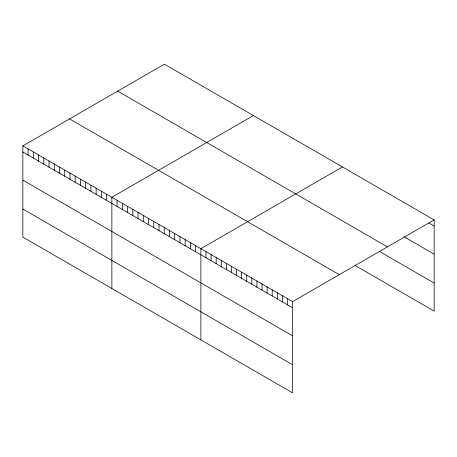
<?xml version="1.0" encoding="UTF-8"?>
<svg xmlns="http://www.w3.org/2000/svg" width="457" height="457" viewBox="0 0 457 457"><rect width="100%" height="100%" fill="white"/><g stroke="black" fill="none" stroke-linecap="round" stroke-linejoin="round"><path stroke-width="0.69" d="M22.85 145.886L292.6 301.626L292.6 392.837L22.85 237.103L22.85 145.886L164.4 64.163L434.15 219.897L434.15 311.114L354.889 265.351M253.418 115.552L111.868 197.281L111.868 288.493M342.436 166.948L200.886 248.671L200.886 339.888M292.6 301.626L434.15 219.897M429.054 223.107L434.15 226.049M404.142 236.8L434.15 254.121M117.689 91.132L387.439 246.866M379.236 251.339L434.15 283.043M69.561 118.917L339.311 274.657M22.85 152.038L292.6 307.778M22.85 180.109L292.6 335.849M22.85 209.032L292.6 364.766M287.504 298.684L287.504 304.836M282.409 295.742L282.409 301.894M277.313 292.8L277.313 298.952M272.218 289.858L272.218 296.01M267.122 286.916L267.122 293.068M262.027 283.974L262.027 290.126M256.931 281.032L256.931 287.185M251.836 278.09L251.836 284.243M246.74 275.148L246.74 281.301M241.644 272.206L241.644 278.359M236.549 269.264L236.549 275.417M231.453 266.322L231.453 272.475M226.358 263.381L226.358 269.533M221.262 260.439L221.262 266.591M216.167 257.497L216.167 263.649M211.071 254.555L211.071 260.707M205.981 251.613L205.981 257.765M195.647 245.649L195.647 251.801M190.409 242.627L190.409 248.779M185.176 239.605L185.176 245.757M179.938 236.577L179.938 242.736M174.7 233.556L174.7 239.708M169.467 230.534L169.467 236.686M164.229 227.512L164.229 233.664M158.996 224.49L158.996 230.642M153.758 221.462L153.758 227.615M148.519 218.44L148.519 224.593M143.287 215.418L143.287 221.571M138.048 212.396L138.048 218.549M132.81 209.375L132.81 215.527M127.577 206.347L127.577 212.499M122.339 203.325L122.339 209.477M117.101 200.303L117.101 206.455M106.63 194.254L106.63 200.412M101.397 191.232L101.397 197.384M96.159 188.21L96.159 194.362M90.92 185.188L90.92 191.34M85.688 182.166L85.688 188.318M80.449 179.138L80.449 185.291M75.211 176.116L75.211 182.269M69.978 173.094L69.978 179.247M64.74 170.073L64.74 176.225M59.501 167.051L59.501 173.203M54.269 164.023L54.269 170.175M49.03 161.001L49.03 167.153M43.798 157.979L43.798 164.132M38.559 154.957L38.559 161.11M33.321 151.93L33.321 158.088M28.088 148.908L28.088 155.06"/></g></svg>
